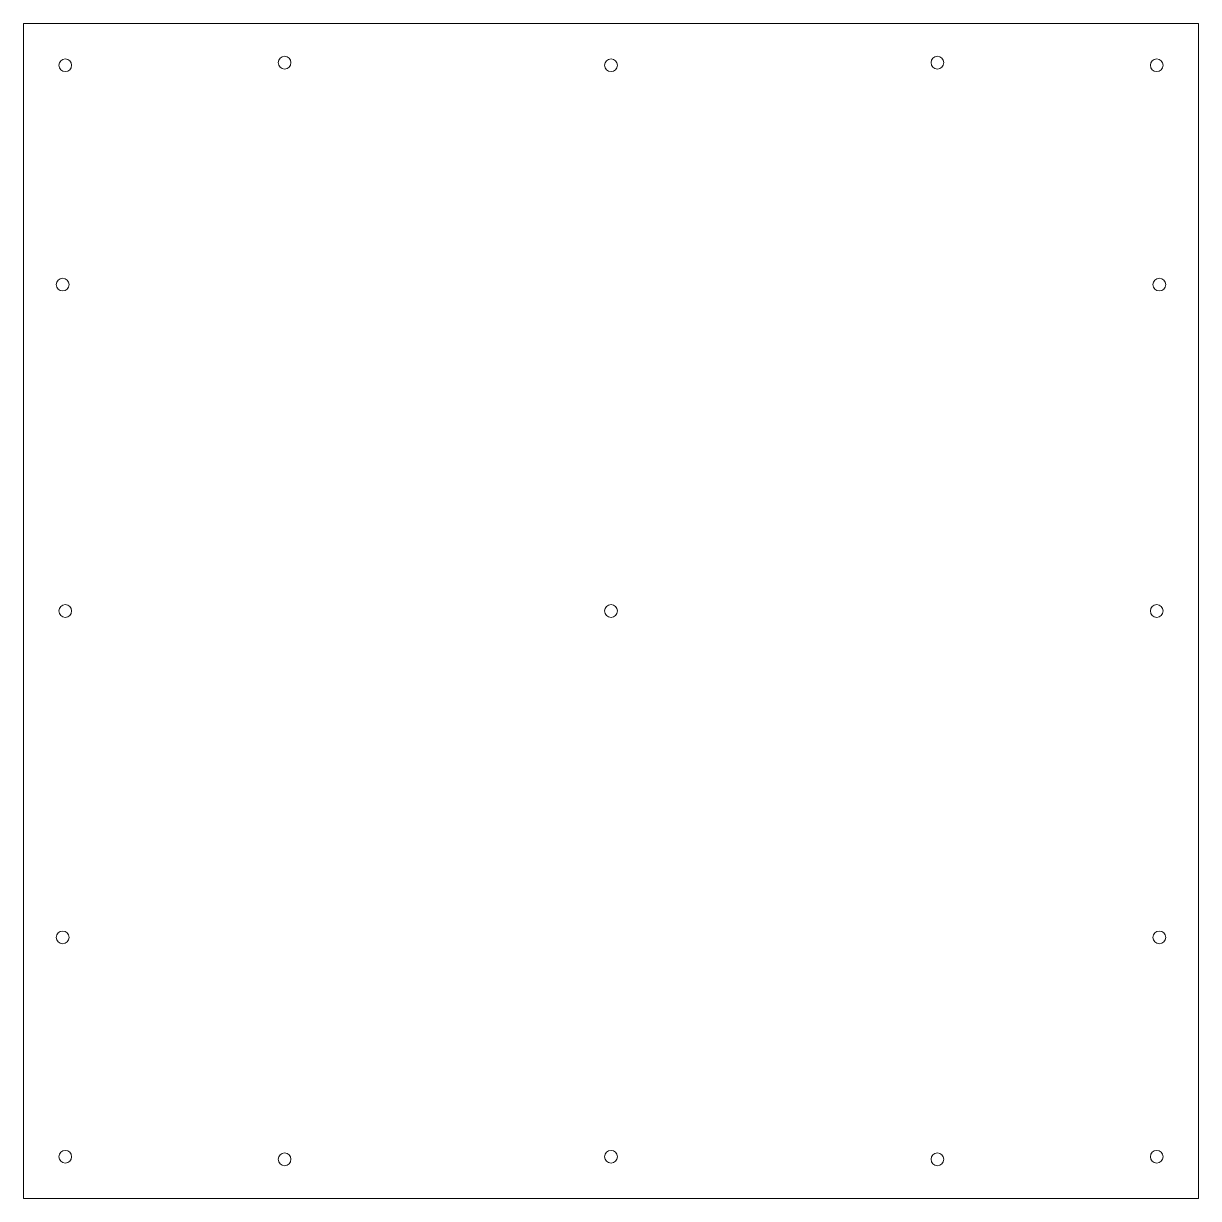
# Model space of a CAD drawing. Header units: millimetres. Extents: x 33 to 258, y 105 to 330.
import ezdxf

# ---------------------------------------------------------------- set-up
doc = ezdxf.new("R2010")
doc.units = ezdxf.units.MM
doc.layers.add('CONTINUOUS', color=7, linetype='Continuous', lineweight=0)

msp = doc.modelspace()

# ---------------------------------------------------------------- linework, layer by layer
at = {"layer": 'CONTINUOUS'}
for p, q in [((33.44, 329.94), (33.44, 104.94)), ((258.44, 329.94), (33.44, 329.94)), ((258.44, 104.94), (258.44, 329.94)), ((33.44, 104.94), (258.44, 104.94))]:
    msp.add_line(p, q, dxfattribs=at)
for centre in [(41.44, 321.94), (83.44, 322.44), (145.94, 321.94), (208.44, 322.44), (250.44, 321.94), (40.94, 279.94), (250.94, 279.94), (41.44, 217.44), (145.94, 217.44), (250.44, 217.44), (40.94, 154.94), (250.94, 154.94), (41.44, 112.94), (83.44, 112.44), (145.94, 112.94), (208.44, 112.44), (250.44, 112.94)]:
    msp.add_circle(centre, 1.22, dxfattribs=at)

doc.saveas('drawing.dxf')
